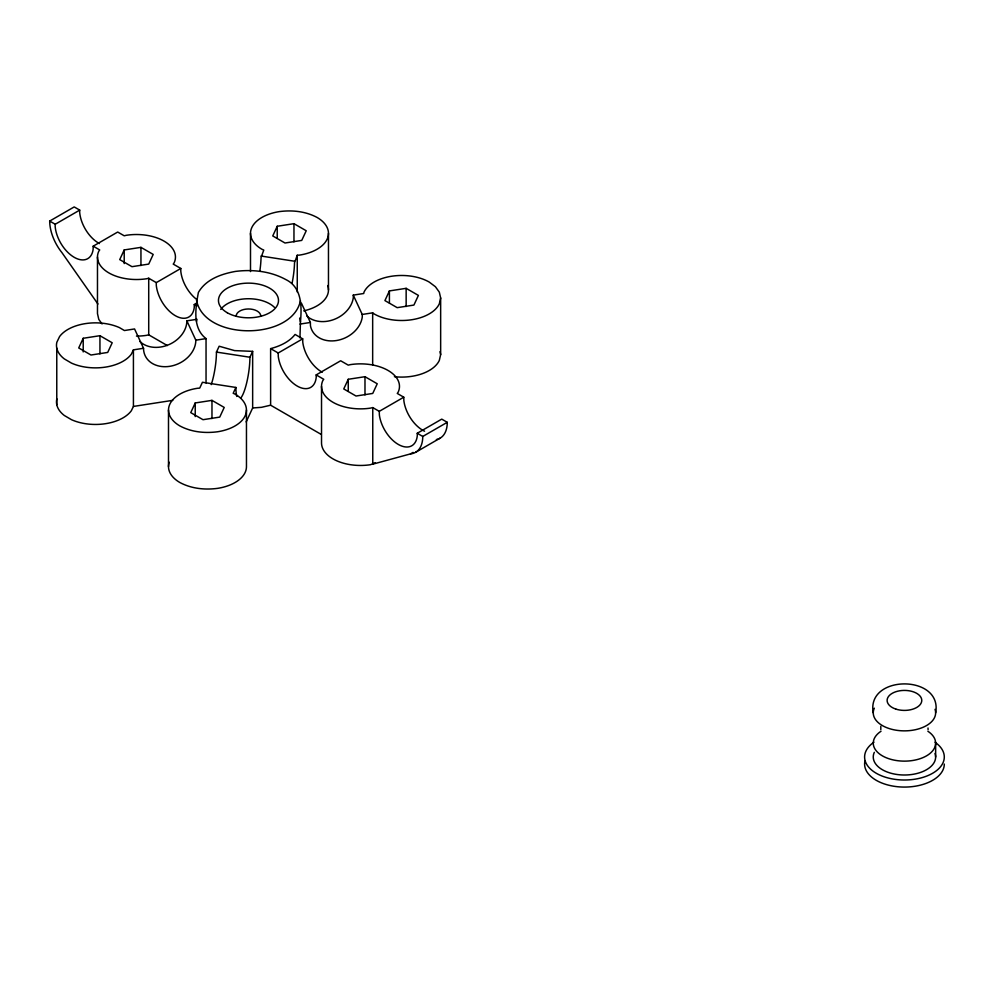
<?xml version="1.0" encoding="UTF-8"?>
<svg xmlns="http://www.w3.org/2000/svg" width="994" height="994" viewBox="0 0 994 994"><rect width="100%" height="100%" fill="white"/><g stroke="black" fill="none" stroke-linecap="round" stroke-linejoin="round"><path stroke-width="1.49" d="M97.946 304.027L61.951 252.65A34.653 20.004 60 0 1 49.7 221.066L74.202 206.926L79.719 210.107L55.217 224.259L55.167 226.483A27.074 15.631 60 0 0 73.668 256.999A27.074 15.631 60 0 0 93.101 249.631L93.188 246.177L117.69 232.037L124.213 235.789L126.375 235.28A38.99 22.514 0 0 1 174.124 262.838L173.229 264.093L180.809 268.467L156.306 282.619L156.282 285.315A27.074 15.631 60 0 0 175.13 315.583A27.074 15.631 60 0 0 194.24 307.581L194.265 304.537L196.837 303.046M180.809 268.467L180.784 271.163A27.074 15.631 60 0 0 197.135 299.79M79.719 210.107L79.669 212.343A27.074 15.631 60 0 0 99.425 243.567M880.808 729.671L880.808 726.316M440.653 297.989L439.323 303.816A38.99 22.514 0 0 1 374.092 313.905L372.663 312.837L362.238 314.452L353.268 295.119L363.705 293.503L364.003 292.161A38.99 22.514 0 0 1 429.234 282.072L435.422 286.732L439.323 292.161L440.653 297.989L440.653 354.585L439.323 360.412A38.99 22.514 0 0 1 394.407 376.701M206.044 382.963L206.044 338.606C192.153 328.045 195.545 307.444 198.402 292.435C205.944 279.277 221.339 273.946 235.479 271.412C252.488 269.262 270.343 271.163 285.576 279.438C302.014 287.229 301.853 306.425 300.461 321.957L299.94 337.848M196.501 321.422L197.023 319.298L186.86 320.863A27.074 21.346 -24.9 0 1 169.117 344.545A27.074 21.346 -24.9 0 1 139.968 341.576M300.461 300.735C291.913 340.88 204.192 340.88 196.501 300.2M83.21 338.283L78.725 347.95L90.976 355.02L107.712 352.435L112.198 342.768L99.947 335.699L83.21 338.283L83.21 351.926M124.213 249.941L119.727 259.608L131.978 266.678L148.715 264.093L153.2 254.427L140.949 247.357L124.213 249.941L124.213 263.584M211.25 384.616A27.074 5.715 -81.2 0 0 216.443 352.075L219.165 346.223L234.572 350.609L252.65 351.367L252.65 407.962L246.164 421.928M259.856 270.915A27.074 5.715 -81.2 0 0 261.049 257.545L263.783 250.078L261.919 249.258A38.99 22.514 0 0 1 279.389 211.598C292.161 209.92 305.568 211.3 317.049 217.425A38.99 22.514 0 0 1 299.579 255.085L297.256 255.259L294.522 262.727A27.074 5.715 -81.2 0 1 292.112 283.029M195.234 402.955L190.749 412.622L203 419.692L219.736 417.107L224.222 407.441L211.97 400.371L195.234 402.955L195.234 416.598M277.227 226.272L272.754 235.938L285.005 243.008L301.741 240.411L306.227 230.757L293.963 223.675L277.227 226.272L277.227 238.398M235.901 387.449L233.192 393.289L235.044 394.121A38.99 22.514 0 0 1 217.574 431.769C204.801 433.459 191.395 432.079 179.914 425.954A38.99 22.514 0 0 1 197.396 388.294L199.719 388.12L202.428 382.268L235.901 387.449A27.074 5.715 -81.2 0 0 236.845 396.469M241.095 397.6A27.074 5.715 -81.2 0 0 249.916 357.244L252.65 351.367M348.248 379.286L343.762 388.952L356.014 396.022L372.75 393.438L377.235 383.771L364.984 376.701L348.248 379.286L348.248 391.412M389.412 290.919L384.926 300.586L397.178 307.655L413.914 305.071L418.399 295.404L406.148 288.335L389.412 290.919L389.412 303.046M143.534 348.285L133.42 349.851L131.345 354.162A38.99 22.514 0 0 1 71.456 363.096L64.324 358.909A38.99 22.514 0 0 1 56.857 342.222L59.578 336.568A38.99 22.514 0 0 1 119.466 327.622L124.399 330.53L134.563 328.952L143.534 348.285A27.074 21.346 -24.9 0 0 169.688 366.339A27.074 21.346 -24.9 0 0 195.83 340.184L206.044 338.606M133.42 349.851L133.42 406.434L131.345 410.746A38.99 22.514 0 0 1 71.456 419.679L64.324 415.492A38.99 22.514 0 0 1 56.857 398.818M321.087 434.341L270.616 405.204L270.616 348.621L278.196 352.994L302.698 338.842L302.785 342.396A27.074 15.631 60 0 0 322.23 372.216M278.196 352.994L278.283 356.548A27.074 15.631 60 0 0 297.728 386.355A27.074 15.631 60 0 0 316.229 377.211L316.167 374.912L340.669 360.772L348.248 365.133L350.41 364.624A38.99 22.514 0 0 1 398.159 392.183L397.265 393.438L403.775 397.202L403.862 400.756A27.074 15.631 60 0 0 424.562 431.21M316.167 374.912L323.746 379.286L322.839 380.54A38.99 22.514 0 0 0 370.588 408.099L372.762 407.59L379.273 411.342L403.775 397.202M379.273 411.342L379.36 414.896A27.074 15.631 60 0 0 398.805 444.716A27.074 15.631 60 0 0 417.306 435.571L417.244 433.272L441.746 419.12L447.263 422.313A34.653 20.004 60 0 1 436.366 439.547M375.334 462.682L370.588 464.695A38.99 22.514 0 0 1 321.522 442.951L321.522 386.368M372.762 407.59L372.762 464.173L410.51 453.885A34.653 20.004 60 0 0 422.761 436.453L447.263 422.313M410.51 453.885L413.094 452.394M415.591 452.32L440.093 438.168M156.306 282.619L148.715 278.233L146.553 278.755A38.99 22.514 0 0 1 98.804 251.184L99.711 249.941L93.188 246.177M167.327 345.564L148.715 334.829L146.553 335.351A38.99 22.514 0 0 1 136.464 336.109M270.616 348.621C279.699 346.21 289.192 341.998 295.081 334.444L302.698 338.842M270.616 405.204L261.484 407.329L252.65 407.962M299.94 324.081L310.377 322.466L310.451 325.746A27.074 21.346 -24.9 0 0 336.792 340.482A27.074 21.346 -24.9 0 0 362.288 316.912L362.238 314.452M133.42 406.434L172.757 400.346M261.012 256.03L294.485 261.211M216.443 352.075L249.916 357.244M49.7 221.066L55.217 224.259M194.265 304.537L196.8 306.003M417.244 433.272L422.761 436.453M102.059 323.957L98.804 319.434L97.474 313.607L97.474 257.011M301.406 303.145L310.377 322.466M186.86 320.863L195.83 340.184M439.982 351.665L440.653 354.585M299.641 318.068L300.461 321.957M928.011 727.993L928.098 729.671M353.268 295.119L353.317 297.591A27.074 21.346 -24.9 0 1 334.568 319.26A27.074 21.346 -24.9 0 1 306.885 316.08M935.64 712.86C942.971 674.255 865.936 674.255 873.266 712.86M935.64 743.127L935.64 756.993M406.148 288.335L406.148 306.512M372.663 312.837L372.663 364.835M364.984 376.701L364.984 394.891M328.467 233.341L328.467 289.937M297.256 255.259L297.256 291.963M293.963 223.675L293.963 241.865M250.5 233.341L250.5 271.573M246.462 410.037L246.462 466.621A38.99 22.514 0 0 1 217.574 488.365C204.801 490.042 191.395 488.675 179.914 482.537A38.99 22.514 0 0 1 169.253 462.222M211.97 400.371L211.97 418.561M168.495 410.037L168.495 466.621M148.715 278.233L148.715 334.829M140.949 247.357L140.949 265.547M99.947 335.699L99.947 353.889M56.77 348.099L56.77 404.695M236.199 316.154A12.276 7.095 0 0 1 248.338 308.972A12.276 7.095 0 0 1 260.763 315.98M327.722 285.539A38.99 22.514 0 0 1 303.729 310.886M220.755 309.432A30.019 17.333 0 0 1 246.524 298.772A30.019 17.333 0 0 1 274.481 307.394M935.031 709.343A31.187 18.004 0 0 1 903.434 730.851A31.187 18.004 0 0 1 874.322 708.2M927.887 731.261A31.187 18.004 0 0 1 926.023 756.136A31.187 18.004 0 0 1 882.883 756.136A31.187 18.004 0 0 1 881.007 731.261M935.031 753.477A31.187 18.004 0 0 1 903.434 774.997A31.187 18.004 0 0 1 874.322 752.334M944.3 764.075A39.847 23.011 0 0 1 901.844 787.024A39.847 23.011 0 0 1 864.942 761.069M934.969 742.207A39.847 23.011 0 0 1 931.8 773.73A39.847 23.011 0 0 1 877.093 773.73A39.847 23.011 0 0 1 873.925 742.207M227.253 312.725A30.019 17.333 0 0 0 277.475 304.947A30.019 17.333 0 0 0 240.71 283.725A30.019 17.333 0 0 0 227.253 312.725M895.78 709.07A17.333 10.002 0 0 0 921.773 700.41A17.333 10.002 0 0 0 895.78 691.749A17.333 10.002 0 0 0 895.78 709.07"/></g></svg>
